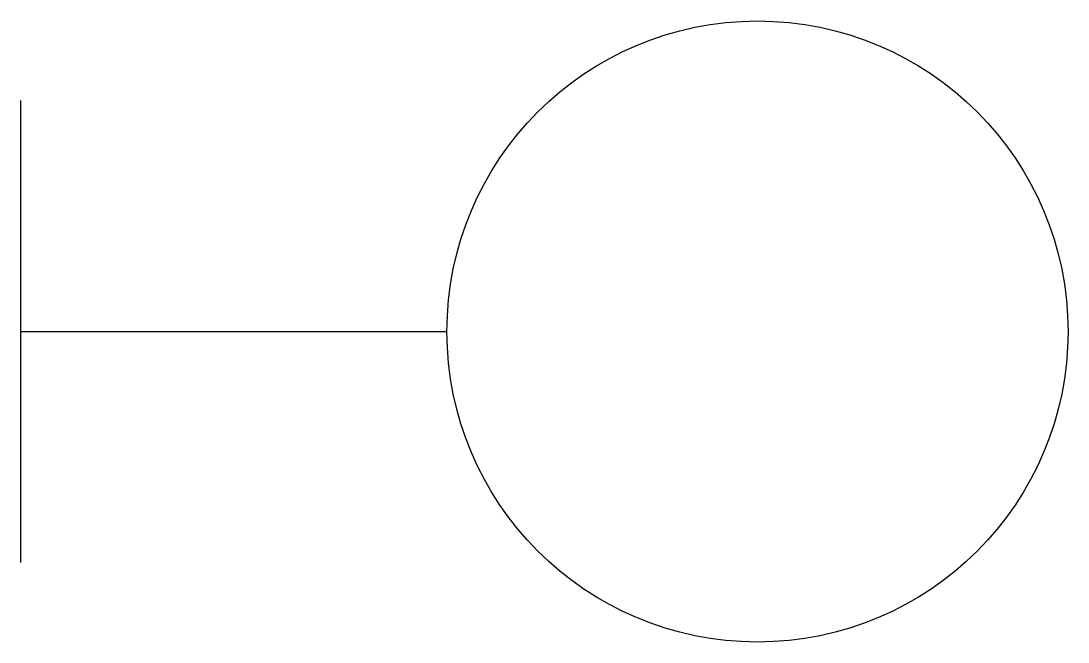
# Model space of a CAD drawing. Header units: millimetres. Extents: x 888.65 to 895.03, y 502.52 to 506.3.
import ezdxf

# ---------------------------------------------------------------- set-up
doc = ezdxf.new("R2010")
doc.units = ezdxf.units.MM
doc.layers.add('粗实线', color=7, linetype='Continuous')
doc.layers.add('细实线', color=5, linetype='Continuous')

msp = doc.modelspace()

# ---------------------------------------------------------------- linework, layer by layer
at = {"layer": '粗实线'}
msp.add_line((888.6527, 503.0034), (888.6527, 505.8169), dxfattribs=at)
at = {"layer": '细实线'}
msp.add_line((888.6527, 504.4102), (891.2487, 504.4102), dxfattribs=at)
msp.add_circle((893.1412, 504.4102), 1.8925, dxfattribs=at)

doc.saveas('drawing.dxf')
